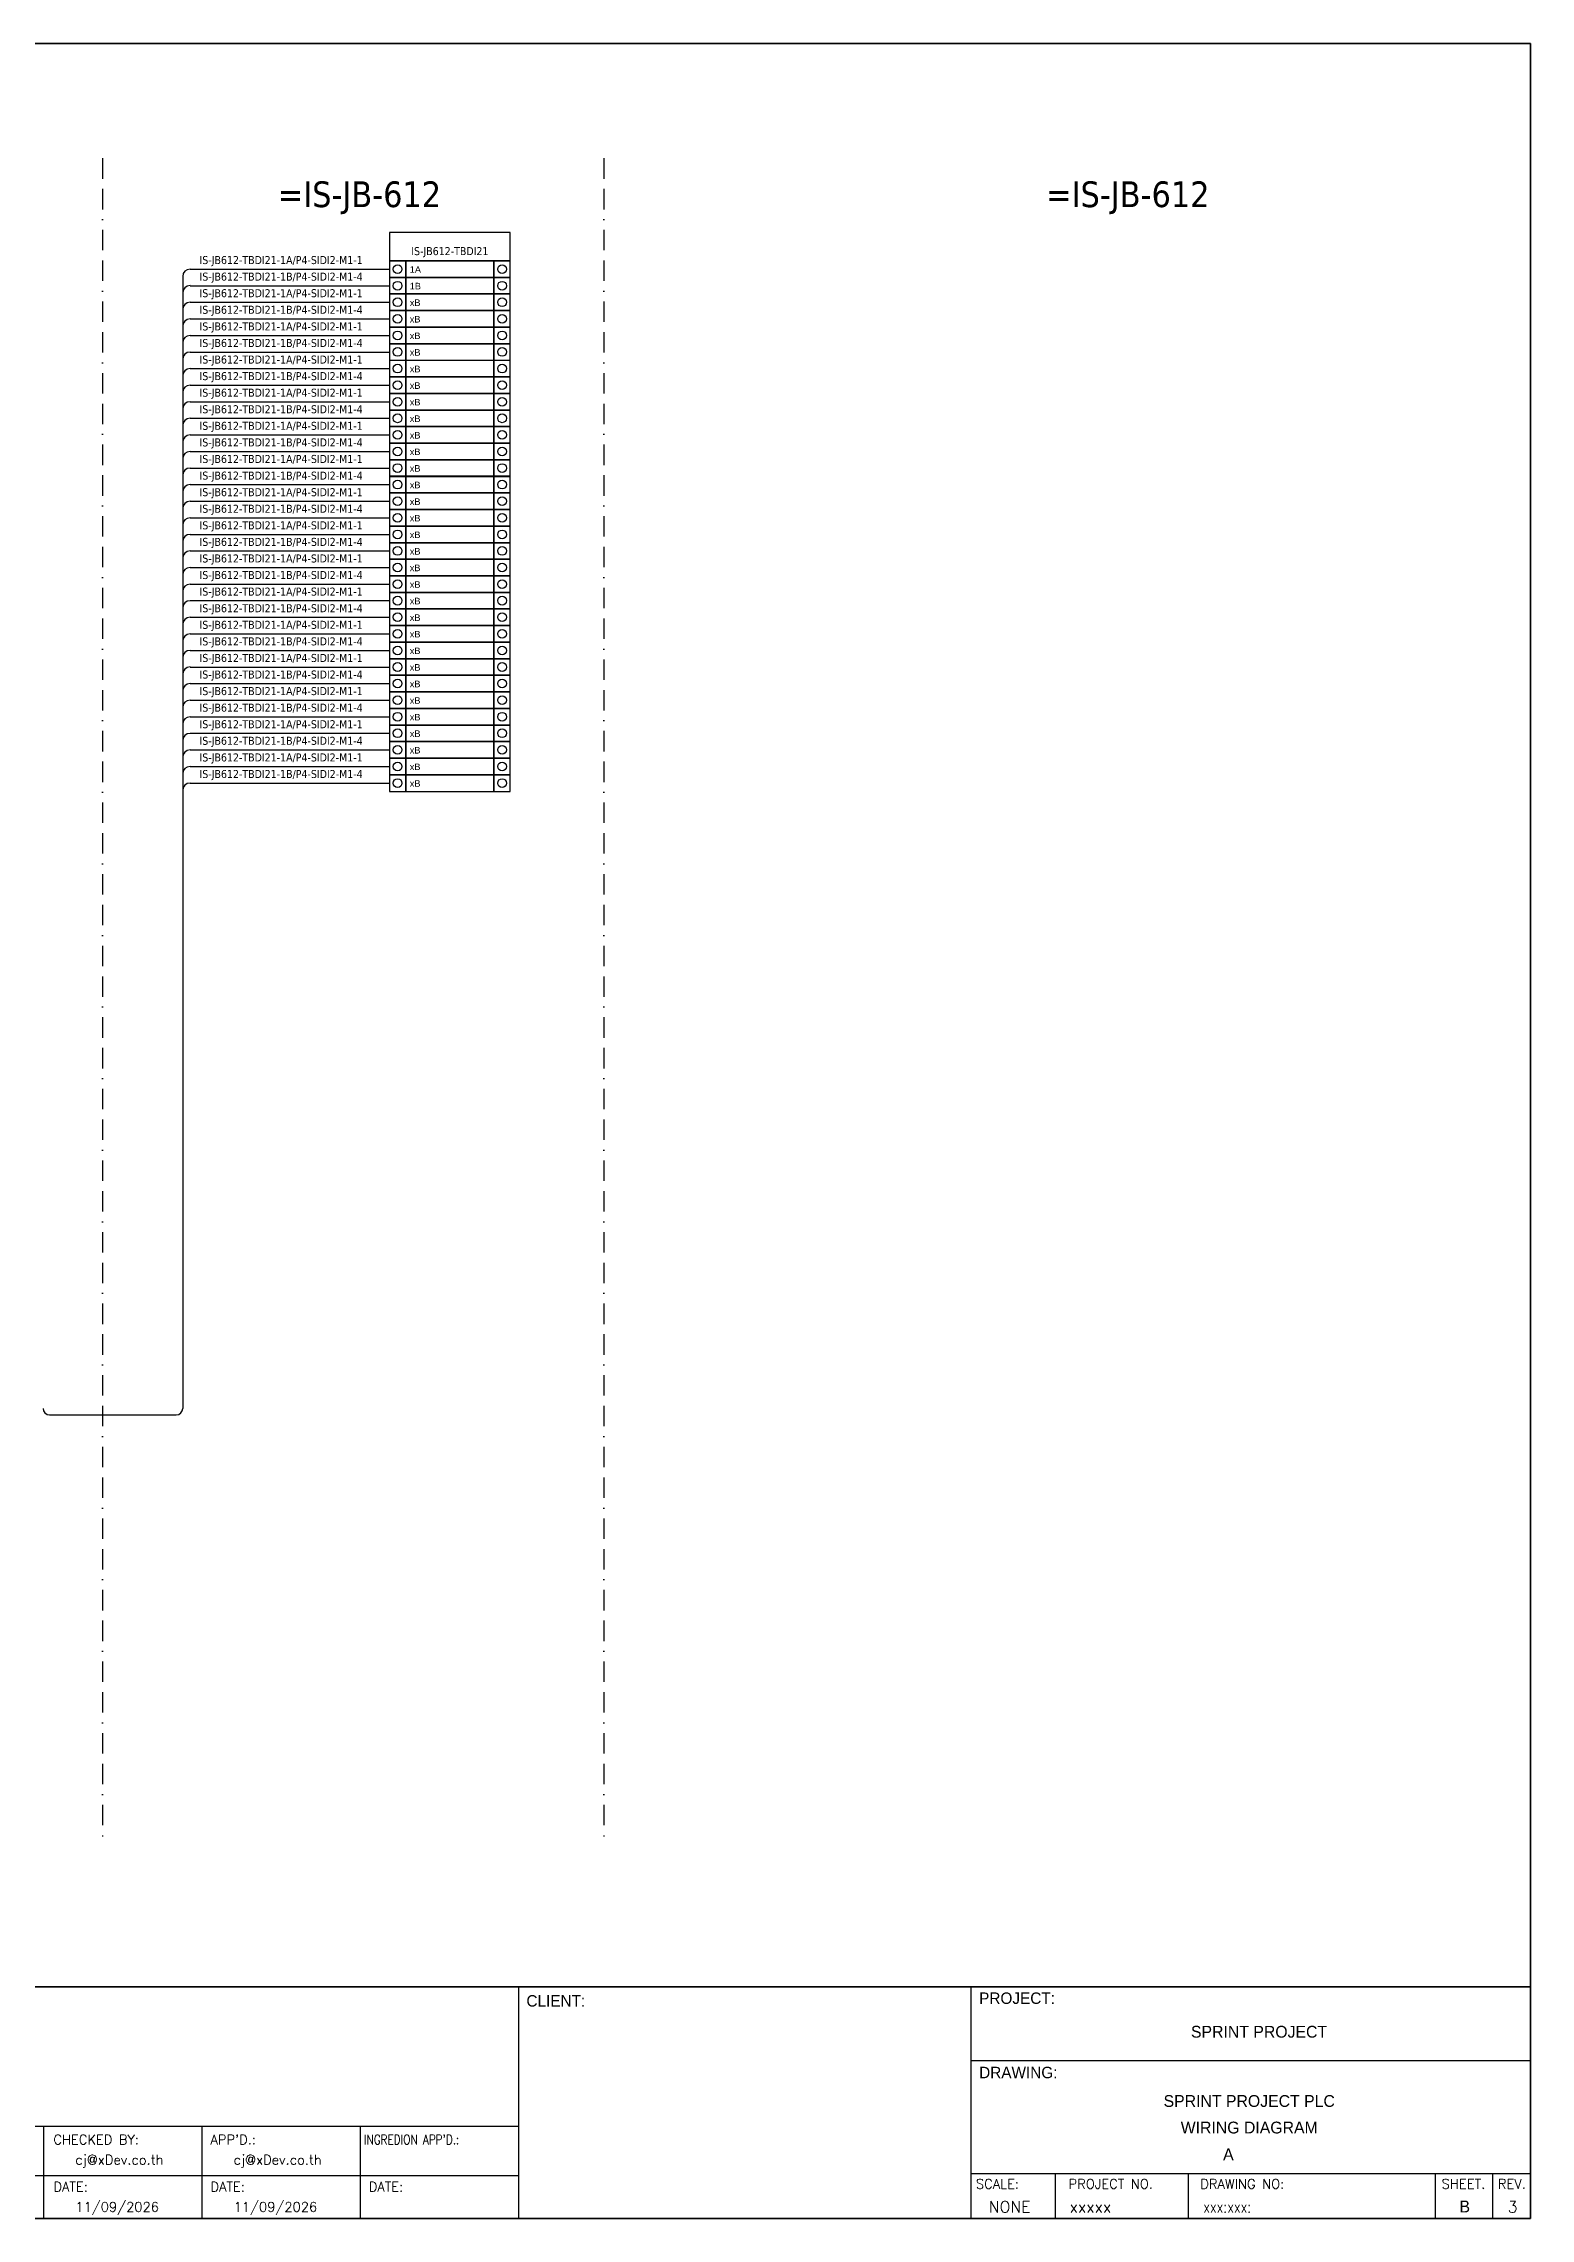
# Model space of a CAD drawing. Header units: millimetres. Extents: x 0 to 62600, y 0 to 14837.
# Drawn here: x 18818 to 20667, y 3004 to 5708 of the extents above; entities that cross this region are included whole.
import ezdxf
from ezdxf.enums import TextEntityAlignment as Align

# ---------------------------------------------------------------- set-up
doc = ezdxf.new("R2010")
doc.units = ezdxf.units.MM
doc.linetypes.add('BORDERX2', pattern=[88.9, 25.4, -12.7, 25.4, -12.7, 0, -12.7])
for name, color, linetype in [('GT_1', 9, 'Continuous'), ('HELPPOINT', 7, 'Continuous'), ('MEMBER', 7, 'Continuous'), ('x01001-FrameArea', 2, 'BORDERX2')]:
    doc.layers.add(name, color=color, linetype=linetype)
doc.layers.add('IE-WIRE', color=7, linetype='Continuous', lineweight=25)
doc.styles.add('HTX11', font='O8111901')
doc.styles.add('ROMANS', font='romans.shx', dxfattribs={"width": 0.85, "height": 25})
doc.styles.get("Standard").update_dxf_attribs({"font": 'arial.ttf'})
doc.styles.add('Tahoma', font='')
doc.styles.get('Tahoma').set_extended_font_data('Tahoma')

# ---------------------------------------------------------------- blocks, each defined once
blk = doc.blocks.new('xTermSingleLayer22')
at = {"color": 7, "ltscale": 25.4}
for points in [[(0, -537), (537, -537), (537, 0), (0, 0)], [(537, -537), (3378, -537), (3378, 0), (537, 0)], [(3378, -537), (3915, -537), (3915, 0), (3378, 0)]]:
    blk.add_lwpolyline(points, close=True, dxfattribs=at)
for centre in [(268, -268), (3647, -268)]:
    blk.add_circle(centre, 141, dxfattribs=at)
blk.add_attdef('TERMINAL_B', (661, -387), '', height=212)

msp = doc.modelspace()

# ---------------------------------------------------------------- linework, layer by layer
at = {"color": 4}
for p, q in [((20075.5, 3060.3), (20075.5, 3004.2)), ((20240.8, 3060.3), (20240.8, 3004.2))]:
    msp.add_line(p, q, dxfattribs=at)
at = {"color": 4, "ltscale": 0.5}
for p, q in [((20547.9, 3060.3), (20547.9, 3004.2)), ((20547.9, 3060.3), (20547.9, 3004.2)), ((20619.1, 3060.3), (20619.1, 3004.2)), ((20619.1, 3060.3), (20619.1, 3004.2))]:
    msp.add_line(p, q, dxfattribs=at)
at = {"color": 4, "ltscale": 25.4}
msp.add_lwpolyline([(19248.1, 5438.2), (19398.4, 5438.2), (19398.4, 5473.4), (19248.1, 5473.4)], close=True, dxfattribs=at)
at = {"layer": 'GT_1', "color": 4}
for p, q in [((19409, 3004.2), (19409, 3292.4)), ((19971.3, 3004.2), (19971.3, 3292.4)), ((19971.3, 3004.2), (19971.3, 3292.4)), ((19971.3, 3004.2), (19971.3, 3292.4)), ((19409, 3118.5), (18622, 3118.5)), ((18818.8, 3004.2), (18818.8, 3118.5)), ((19015.5, 3004.2), (19015.5, 3118.5)), ((19212.3, 3004.2), (19212.3, 3118.5)), ((19409, 3057.1), (18622, 3057.1)), ((19971.3, 3060.3), (20666.5, 3060.3))]:
    msp.add_line(p, q, dxfattribs=at)
at = {"layer": 'HELPPOINT', "color": 4, "lineweight": 35}
for p, q in [((16773.2, 5708.4), (20666.5, 5708.4)), ((16773.2, 5708.4), (20666.5, 5708.4)), ((20666.5, 5708.4), (20666.5, 3004.2)), ((20666.5, 5708.4), (20666.5, 3004.2)), ((20666.5, 3004.2), (16773.2, 3004.2)), ((20666.5, 3004.2), (16773.2, 3004.2))]:
    msp.add_line(p, q, dxfattribs=at)
at = {"layer": 'HELPPOINT', "color": 4}
for p, q in [((19971.3, 3200.8), (20666.5, 3200.8)), ((19971.3, 3200.8), (20666.5, 3200.8)), ((19971.3, 3060.3), (20666.5, 3060.3))]:
    msp.add_line(p, q, dxfattribs=at)
at = {"layer": 'IE-WIRE', "color": 4, "ltscale": 25.4}
for p, q in [((18991.2, 5418.8), (18991.2, 4011.4)), ((19000.4, 5427.9), (19248.1, 5427.9)), ((19000.4, 5427.9), (19248.1, 5427.9)), ((19000.4, 5407.3), (19248.1, 5407.3)), ((19000.4, 5407.3), (19248.1, 5407.3)), ((19000.4, 5386.7), (19248.1, 5386.7)), ((19000.4, 5386.7), (19248.1, 5386.7)), ((19000.4, 5366.1), (19248.1, 5366.1)), ((19000.4, 5366.1), (19248.1, 5366.1)), ((19000.4, 5345.5), (19248.1, 5345.5)), ((19000.4, 5345.5), (19248.1, 5345.5)), ((19000.4, 5324.8), (19248.1, 5324.8)), ((19000.4, 5324.8), (19248.1, 5324.8)), ((19000.4, 5304.2), (19248.1, 5304.2)), ((19000.4, 5304.2), (19248.1, 5304.2)), ((19000.4, 5283.6), (19248.1, 5283.6)), ((19000.4, 5283.6), (19248.1, 5283.6)), ((19000.4, 5263), (19248.1, 5263)), ((19000.4, 5263), (19248.1, 5263)), ((19000.4, 5242.4), (19248.1, 5242.4)), ((19000.4, 5242.4), (19248.1, 5242.4)), ((19000.4, 5221.8), (19248.1, 5221.8)), ((19000.4, 5221.8), (19248.1, 5221.8)), ((19000.4, 5201.2), (19248.1, 5201.2)), ((19000.4, 5201.2), (19248.1, 5201.2)), ((19000.4, 5180.6), (19248.1, 5180.6)), ((19000.4, 5180.6), (19248.1, 5180.6)), ((19000.4, 5160), (19248.1, 5160)), ((19000.4, 5160), (19248.1, 5160)), ((19000.4, 5139.3), (19248.1, 5139.3)), ((19000.4, 5139.3), (19248.1, 5139.3)), ((19000.4, 5118.7), (19248.1, 5118.7)), ((19000.4, 5118.7), (19248.1, 5118.7)), ((19000.4, 5098.1), (19248.1, 5098.1)), ((19000.4, 5098.1), (19248.1, 5098.1)), ((19000.4, 5077.5), (19248.1, 5077.5)), ((19000.4, 5077.5), (19248.1, 5077.5)), ((19000.4, 5056.9), (19248.1, 5056.9)), ((19000.4, 5056.9), (19248.1, 5056.9)), ((19000.4, 5036.3), (19248.1, 5036.3)), ((19000.4, 5036.3), (19248.1, 5036.3)), ((19000.4, 5015.7), (19248.1, 5015.7)), ((19000.4, 5015.7), (19248.1, 5015.7)), ((19000.4, 4995.1), (19248.1, 4995.1)), ((19000.4, 4995.1), (19248.1, 4995.1)), ((19000.4, 4974.4), (19248.1, 4974.4)), ((19000.4, 4974.4), (19248.1, 4974.4)), ((19000.4, 4953.8), (19248.1, 4953.8)), ((19000.4, 4953.8), (19248.1, 4953.8)), ((19000.4, 4933.2), (19248.1, 4933.2)), ((19000.4, 4933.2), (19248.1, 4933.2)), ((19000.4, 4912.6), (19248.1, 4912.6)), ((19000.4, 4912.6), (19248.1, 4912.6)), ((19000.4, 4892), (19248.1, 4892)), ((19000.4, 4892), (19248.1, 4892)), ((19000.4, 4871.4), (19248.1, 4871.4)), ((19000.4, 4871.4), (19248.1, 4871.4)), ((19000.4, 4850.8), (19248.1, 4850.8)), ((19000.4, 4850.8), (19248.1, 4850.8)), ((19000.4, 4830.2), (19248.1, 4830.2)), ((19000.4, 4830.2), (19248.1, 4830.2)), ((19000.4, 4809.6), (19248.1, 4809.6)), ((19000.4, 4809.6), (19248.1, 4809.6)), ((19000.4, 4788.9), (19248.1, 4788.9)), ((19000.4, 4788.9), (19248.1, 4788.9))]:
    msp.add_line(p, q, dxfattribs=at)
at = {"layer": 'IE-WIRE', "color": 4}
msp.add_line((18825.7, 4003.4), (18983.2, 4003.4), dxfattribs=at)
at = {"layer": 'IE-WIRE', "color": 4, "ltscale": 25.4}
for centre in [(19000.4, 5418.8), (19000.4, 5398.2), (19000.4, 5377.5), (19000.4, 5356.9), (19000.4, 5336.3), (19000.4, 5315.7), (19000.4, 5295.1), (19000.4, 5274.5), (19000.4, 5253.9), (19000.4, 5233.3), (19000.4, 5212.6), (19000.4, 5192), (19000.4, 5171.4), (19000.4, 5150.8), (19000.4, 5130.2), (19000.4, 5109.6), (19000.4, 5089), (19000.4, 5068.4), (19000.4, 5047.8), (19000.4, 5027.1), (19000.4, 5006.5), (19000.4, 4985.9), (19000.4, 4965.3), (19000.4, 4944.7), (19000.4, 4924.1), (19000.4, 4903.5), (19000.4, 4882.9), (19000.4, 4862.2), (19000.4, 4841.6), (19000.4, 4821), (19000.4, 4800.4), (19000.4, 4779.8)]:
    msp.add_arc(centre, 9.14, 90, 180, dxfattribs=at)
at = {"layer": 'IE-WIRE', "color": 4}
for centre, start, end in [((18825.7, 4011.4), 180, 270), ((18983.2, 4011.4), 270, 0)]:
    msp.add_arc(centre, 8, start, end, dxfattribs=at)
at = {"layer": 'MEMBER', "color": 4, "lineweight": 35}
msp.add_line((16773.2, 3292.4), (20666.5, 3292.4), dxfattribs=at)
msp.add_line((16773.2, 3292.4), (20666.5, 3292.4), dxfattribs=at)
at = {"layer": 'MEMBER', "color": 4}
for p, q in [((19971.3, 3200.8), (20666.5, 3200.8)), ((19971.3, 3200.8), (20666.5, 3200.8)), ((19971.3, 3060.3), (20666.5, 3060.3)), ((19971.3, 3060.3), (20666.5, 3060.3))]:
    msp.add_line(p, q, dxfattribs=at)
at = {"layer": 'x01001-FrameArea'}
for p, q in [((18891.4, 5565.7), (18891.4, 3479.2)), ((19514.5, 5565.7), (19514.5, 3479.2))]:
    msp.add_line(p, q, dxfattribs=at)

# ---------------------------------------------------------------- block references
at = {"xscale": 0.0384, "yscale": 0.0384, "zscale": 0.0384}
for p, values in [((19248.1, 5438.2), {'TERMINAL_B': '1A'}), ((19248.1, 5417.6), {'TERMINAL_B': '1B'}), ((19248.1, 5397), {'TERMINAL_B': 'xB'}), ((19248.1, 5376.4), {'TERMINAL_B': 'xB'}), ((19248.1, 5355.8), {'TERMINAL_B': 'xB'}), ((19248.1, 5335.2), {'TERMINAL_B': 'xB'}), ((19248.1, 5314.5), {'TERMINAL_B': 'xB'}), ((19248.1, 5293.9), {'TERMINAL_B': 'xB'}), ((19248.1, 5273.3), {'TERMINAL_B': 'xB'}), ((19248.1, 5252.7), {'TERMINAL_B': 'xB'}), ((19248.1, 5232.1), {'TERMINAL_B': 'xB'}), ((19248.1, 5211.5), {'TERMINAL_B': 'xB'}), ((19248.1, 5190.9), {'TERMINAL_B': 'xB'}), ((19248.1, 5170.3), {'TERMINAL_B': 'xB'}), ((19248.1, 5149.6), {'TERMINAL_B': 'xB'}), ((19248.1, 5129), {'TERMINAL_B': 'xB'}), ((19248.1, 5108.4), {'TERMINAL_B': 'xB'}), ((19248.1, 5087.8), {'TERMINAL_B': 'xB'}), ((19248.1, 5067.2), {'TERMINAL_B': 'xB'}), ((19248.1, 5046.6), {'TERMINAL_B': 'xB'}), ((19248.1, 5026), {'TERMINAL_B': 'xB'}), ((19248.1, 5005.4), {'TERMINAL_B': 'xB'}), ((19248.1, 4984.8), {'TERMINAL_B': 'xB'}), ((19248.1, 4964.1), {'TERMINAL_B': 'xB'}), ((19248.1, 4943.5), {'TERMINAL_B': 'xB'}), ((19248.1, 4922.9), {'TERMINAL_B': 'xB'}), ((19248.1, 4902.3), {'TERMINAL_B': 'xB'}), ((19248.1, 4881.7), {'TERMINAL_B': 'xB'}), ((19248.1, 4861.1), {'TERMINAL_B': 'xB'}), ((19248.1, 4840.5), {'TERMINAL_B': 'xB'}), ((19248.1, 4819.9), {'TERMINAL_B': 'xB'}), ((19248.1, 4799.2), {'TERMINAL_B': 'xB'})]:
    msp.add_blockref('xTermSingleLayer22', p, dxfattribs=at).add_auto_attribs(values)

# ---------------------------------------------------------------- texts
at = {"color": 2, "style": 'Tahoma'}
for p in [(19210.9, 5521), (20166, 5521)]:
    msp.add_text('=IS-JB-612', height=32, dxfattribs=at).set_placement(p, align=Align.MIDDLE_CENTER)
at = {"color": 4, "style": 'Tahoma'}
for s, p in [('IS-JB612-TBDI21-1A/P4-SIDI2-M1-1', (19012.1, 5434.2)), ('IS-JB612-TBDI21-1B/P4-SIDI2-M1-4', (19012.1, 5413.6)), ('IS-JB612-TBDI21-1A/P4-SIDI2-M1-1', (19012.1, 5393)), ('IS-JB612-TBDI21-1B/P4-SIDI2-M1-4', (19012.1, 5372.4)), ('IS-JB612-TBDI21-1A/P4-SIDI2-M1-1', (19012.1, 5351.7)), ('IS-JB612-TBDI21-1B/P4-SIDI2-M1-4', (19012.1, 5331.1)), ('IS-JB612-TBDI21-1A/P4-SIDI2-M1-1', (19012.1, 5310.5)), ('IS-JB612-TBDI21-1B/P4-SIDI2-M1-4', (19012.1, 5289.9)), ('IS-JB612-TBDI21-1A/P4-SIDI2-M1-1', (19012.1, 5269.3)), ('IS-JB612-TBDI21-1B/P4-SIDI2-M1-4', (19012.1, 5248.7)), ('IS-JB612-TBDI21-1A/P4-SIDI2-M1-1', (19012.1, 5228.1)), ('IS-JB612-TBDI21-1B/P4-SIDI2-M1-4', (19012.1, 5207.5)), ('IS-JB612-TBDI21-1A/P4-SIDI2-M1-1', (19012.1, 5186.9)), ('IS-JB612-TBDI21-1B/P4-SIDI2-M1-4', (19012.1, 5166.2)), ('IS-JB612-TBDI21-1A/P4-SIDI2-M1-1', (19012.1, 5145.6)), ('IS-JB612-TBDI21-1B/P4-SIDI2-M1-4', (19012.1, 5125)), ('IS-JB612-TBDI21-1A/P4-SIDI2-M1-1', (19012.1, 5104.4)), ('IS-JB612-TBDI21-1B/P4-SIDI2-M1-4', (19012.1, 5083.8)), ('IS-JB612-TBDI21-1A/P4-SIDI2-M1-1', (19012.1, 5063.2)), ('IS-JB612-TBDI21-1B/P4-SIDI2-M1-4', (19012.1, 5042.6)), ('IS-JB612-TBDI21-1A/P4-SIDI2-M1-1', (19012.1, 5022)), ('IS-JB612-TBDI21-1B/P4-SIDI2-M1-4', (19012.1, 5001.3)), ('IS-JB612-TBDI21-1A/P4-SIDI2-M1-1', (19012.1, 4980.7)), ('IS-JB612-TBDI21-1B/P4-SIDI2-M1-4', (19012.1, 4960.1)), ('IS-JB612-TBDI21-1A/P4-SIDI2-M1-1', (19012.1, 4939.5)), ('IS-JB612-TBDI21-1B/P4-SIDI2-M1-4', (19012.1, 4918.9)), ('IS-JB612-TBDI21-1A/P4-SIDI2-M1-1', (19012.1, 4898.3)), ('IS-JB612-TBDI21-1B/P4-SIDI2-M1-4', (19012.1, 4877.7)), ('IS-JB612-TBDI21-1A/P4-SIDI2-M1-1', (19012.1, 4857.1)), ('IS-JB612-TBDI21-1B/P4-SIDI2-M1-4', (19012.1, 4836.5)), ('IS-JB612-TBDI21-1A/P4-SIDI2-M1-1', (19012.1, 4815.8)), ('IS-JB612-TBDI21-1B/P4-SIDI2-M1-4', (19012.1, 4795.2))]:
    msp.add_text(s, height=9.949, dxfattribs=at).set_placement(p)
msp.add_text('IS-JB612-TBDI21', height=9.949, dxfattribs=at).set_placement((19323.3, 5450.3), align=Align.MIDDLE_CENTER)
at = {"color": 4, "ltscale": 100, "style": 'HTX11'}
for s, p in [('SPRINT PROJECT', (20329.1, 3236.4)), ('SPRINT PROJECT PLC', (20316.9, 3150.3)), ('WIRING DIAGRAM', (20316.9, 3117.3))]:
    msp.add_text(s, height=14.693, dxfattribs=at).set_placement(p, align=Align.MIDDLE_CENTER)
at = {"style": 'HTX11'}
for tag, text, height, p in [('A', 'A', 14.8, (20291, 3084)), ('B', 'CHASSIS C4 SLOT 2', 14.821, (20584.8, 3019.1))]:
    msp.add_attdef(tag, text=text, height=height, dxfattribs=at).set_placement(p, align=Align.MIDDLE_CENTER)
at = {"layer": 'GT_1', "color": 4, "style": 'HTX11'}
for s, p in [('CLIENT:', (19418.5, 3267.7)), ('PROJECT:', (19981.2, 3271)), ('DRAWING:', (19981.2, 3178.6))]:
    msp.add_text(s, height=14.25, dxfattribs=at).set_placement(p)
at = {"layer": 'MEMBER', "color": 4, "ltscale": 0.8, "style": 'ROMANS'}
for s, height, p in [('CHECKED BY:', 11.875, (18830.5, 3096.4)), ('cj@xDev.co.th', 11.875, (18857.8, 3071.4)), ("APP'D.:", 11.88, (19025.7, 3096.4)), ('cj@xDev.co.th', 11.875, (19054.5, 3071.4)), ('DATE:', 11.88, (18830.5, 3037.8)), ('DATE:', 11.88, (19025.7, 3037.8)), ('DATE:', 11.88, (19222.5, 3037.8)), ('SCALE:', 11.88, (19977.2, 3041.3)), ('PROJECT NO.', 11.875, (20092.4, 3041.3)), ('DRAWING NO:', 11.875, (20256.1, 3041.3)), ('SHEET.', 12, (20555.9, 3041.3)), ('REV.', 12, (20625.8, 3041.3)), ('11/09/2026', 11.88, (18857.8, 3012.7)), ('11/09/2026', 11.88, (19054.5, 3012.7)), ('NONE', 14.23, (19993.2, 3011.6)), ('xxxxx', 14.23, (20093.6, 3011.6))]:
    msp.add_text(s, height=height, dxfattribs=at).set_placement(p)
at = {"layer": 'MEMBER', "color": 4, "ltscale": 0.8, "style": 'ROMANS', "width": 0.8}
for s, height, p in [("INGREDION APP'D.:", 11.875, (19216.5, 3096.4)), ('xxx:xxx:', 14.23, (20259.8, 3011.6))]:
    msp.add_text(s, height=height, dxfattribs=at).set_placement(p)
at = {"layer": 'MEMBER', "color": 4, "ltscale": 0.8, "style": 'ROMANS'}
msp.add_text('3', height=14.2, dxfattribs=at).set_placement((20644.4, 3011.6), align=Align.CENTER)

doc.saveas('drawing.dxf')
